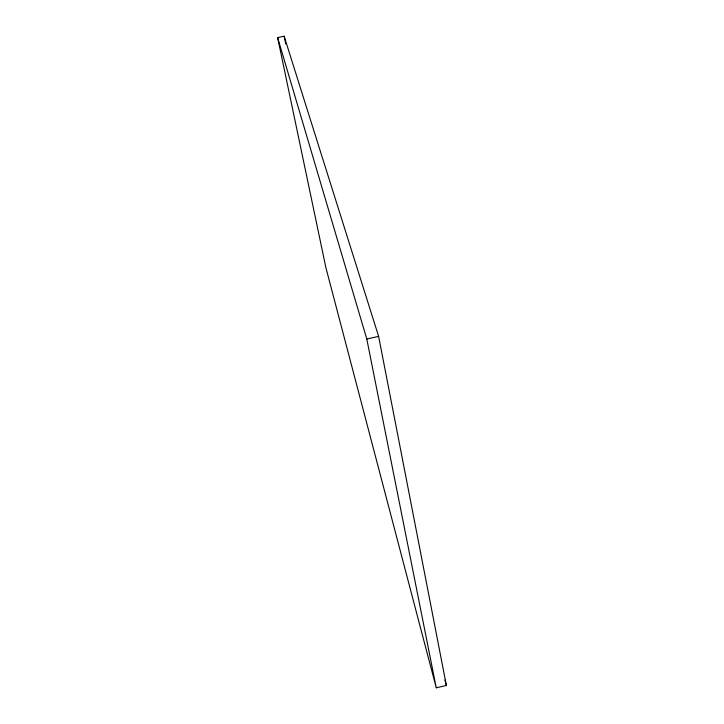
<?xml version="1.0" encoding="UTF-8"?>
<svg xmlns="http://www.w3.org/2000/svg" width="724" height="724" viewBox="0 0 724 724"><rect width="100%" height="100%" fill="white"/><g stroke="black" fill="none" stroke-linecap="round" stroke-linejoin="round"><path stroke-width="1.09" d="M436.255 687.8L446.382 685.474L378.625 336.389L284.134 36.2L277.618 37.594L325.891 267.663L436.255 687.8L366.787 339.013L277.618 37.594M366.787 339.013L378.625 336.389M444.898 680.026L446.382 685.474M284.134 36.2L285.736 43.947"/></g></svg>
